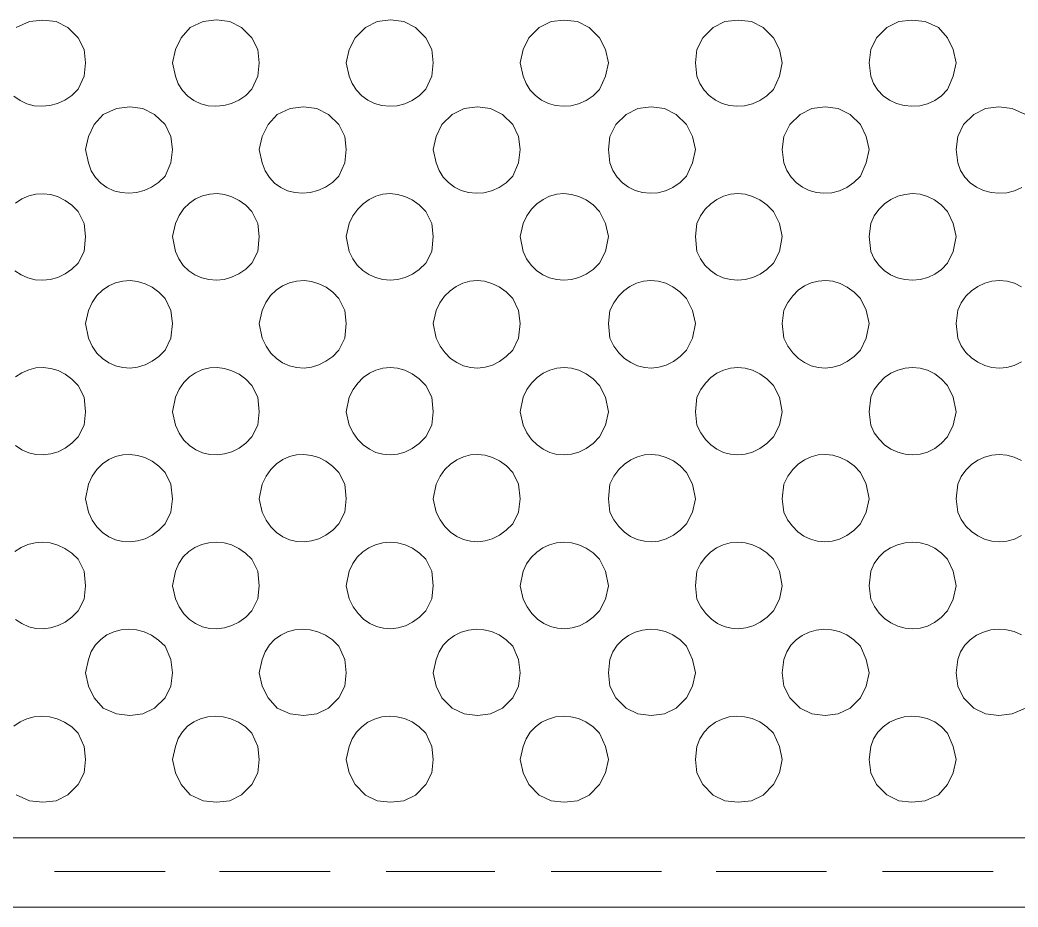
# Model space of a CAD drawing. Extents: x 0 to 248, y -13 to 228.
# Drawn here: x 93.49 to 110.93, y 25.66 to 41.17 of the extents above; entities that cross this region are included whole.
import ezdxf

# ---------------------------------------------------------------- set-up
doc = ezdxf.new("R2010")
doc.units = 0
doc.layers.add('GEOMETRY', color=7, linetype='Continuous')

msp = doc.modelspace()

# ---------------------------------------------------------------- linework, layer by layer
at = {"layer": 'GEOMETRY', "lineweight": 13}
for points in [[(93.382, 39.835), (93.49, 39.758), (93.61, 39.703), (93.739, 39.669), (93.873, 39.658), (94.008, 39.67), (94.143, 39.705), (94.272, 39.764), (94.394, 39.848), (94.504, 39.957), (94.608, 40.187), (94.633, 40.419), (94.633, 40.419), (94.608, 40.651), (94.504, 40.856), (94.324, 41.038), (94.118, 41.14), (93.887, 41.164), (93.655, 41.14), (93.423, 41.038)], [(111.062, 39.517), (110.832, 39.621), (110.6, 39.648), (110.368, 39.621), (110.162, 39.517), (109.982, 39.337), (109.879, 39.132), (109.852, 38.9), (109.879, 38.667), (109.93, 38.534), (110.004, 38.418), (110.098, 38.321), (110.209, 38.244), (110.332, 38.187), (110.463, 38.151), (110.599, 38.138), (110.736, 38.147), (110.87, 38.181), (110.998, 38.24)], [(93.398, 36.783), (93.507, 36.71), (93.627, 36.658), (93.754, 36.627), (93.885, 36.618), (94.018, 36.632), (94.149, 36.668), (94.276, 36.727), (94.395, 36.81), (94.504, 36.917), (94.608, 37.122), (94.633, 37.38), (94.633, 37.38), (94.608, 37.612), (94.504, 37.817), (94.396, 37.927), (94.279, 38.013), (94.155, 38.076), (94.026, 38.115), (93.895, 38.13), (93.766, 38.123), (93.64, 38.094), (93.521, 38.041), (93.411, 37.967)], [(110.996, 36.503), (110.871, 36.565), (110.742, 36.602), (110.61, 36.613), (110.479, 36.602), (110.352, 36.567), (110.232, 36.511), (110.122, 36.435), (110.024, 36.339), (109.942, 36.224), (109.879, 36.093), (109.852, 35.861), (109.879, 35.603), (109.942, 35.471), (110.024, 35.357), (110.122, 35.261), (110.232, 35.185), (110.352, 35.129), (110.478, 35.094), (110.609, 35.082), (110.74, 35.094), (110.869, 35.13), (110.994, 35.192)], [(93.411, 33.729), (93.521, 33.655), (93.64, 33.602), (93.766, 33.572), (93.895, 33.565), (94.026, 33.581), (94.155, 33.62), (94.279, 33.683), (94.396, 33.769), (94.504, 33.879), (94.608, 34.084), (94.633, 34.316), (94.633, 34.316), (94.608, 34.574), (94.504, 34.779), (94.396, 34.888), (94.279, 34.974), (94.155, 35.037), (94.026, 35.076), (93.895, 35.091), (93.766, 35.084), (93.64, 35.054), (93.521, 35.002), (93.411, 34.928)], [(110.994, 33.465), (110.869, 33.526), (110.739, 33.562), (110.607, 33.573), (110.476, 33.561), (110.349, 33.527), (110.229, 33.471), (110.12, 33.395), (110.022, 33.299), (109.941, 33.185), (109.879, 33.054), (109.852, 32.795), (109.879, 32.566), (109.941, 32.435), (110.023, 32.32), (110.12, 32.224), (110.23, 32.148), (110.35, 32.091), (110.477, 32.057), (110.608, 32.045), (110.74, 32.056), (110.87, 32.092), (110.995, 32.154)], [(93.412, 30.689), (93.522, 30.615), (93.64, 30.562), (93.765, 30.532), (93.894, 30.525), (94.024, 30.541), (94.153, 30.58), (94.277, 30.643), (94.395, 30.729), (94.504, 30.84), (94.608, 31.045), (94.633, 31.277), (94.633, 31.277), (94.608, 31.535), (94.504, 31.74), (94.394, 31.847), (94.275, 31.93), (94.148, 31.989), (94.017, 32.026), (93.884, 32.039), (93.753, 32.03), (93.626, 31.999), (93.507, 31.947), (93.399, 31.874)], [(110.997, 30.417), (110.869, 30.475), (110.735, 30.508), (110.597, 30.518), (110.461, 30.504), (110.329, 30.468), (110.206, 30.411), (110.096, 30.334), (110.002, 30.237), (109.928, 30.122), (109.879, 29.989), (109.852, 29.757), (109.879, 29.525), (109.982, 29.32), (110.162, 29.14), (110.368, 29.036), (110.6, 29.011), (110.832, 29.036), (111.062, 29.14)], [(93.423, 27.621), (93.655, 27.517), (93.887, 27.492), (94.118, 27.517), (94.324, 27.621), (94.504, 27.801), (94.608, 28.008), (94.633, 28.238), (94.633, 28.238), (94.608, 28.47), (94.504, 28.701), (94.392, 28.81), (94.269, 28.893), (94.139, 28.953), (94.005, 28.987), (93.869, 28.999), (93.736, 28.987), (93.608, 28.953), (93.489, 28.897), (93.382, 28.821)], [(39.599, 26.872), (130.223, 26.872)], [(94.091, 26.28), (96.024, 26.28)], [(96.977, 26.28), (98.908, 26.28)], [(99.887, 26.28), (101.791, 26.28)], [(102.771, 26.28), (104.702, 26.28)], [(105.656, 26.28), (107.587, 26.28)], [(108.566, 26.28), (110.497, 26.28)], [(38.363, 25.661), (131.433, 25.661)]]:
    msp.add_lwpolyline(points, dxfattribs=at)
for points in [[(97.672, 40.419), (97.647, 40.651), (97.543, 40.856), (97.363, 41.038), (97.157, 41.14), (96.925, 41.167), (96.693, 41.14), (96.461, 41.038), (96.307, 40.856), (96.204, 40.651), (96.152, 40.419), (96.204, 40.187), (96.255, 40.049), (96.329, 39.932), (96.421, 39.834), (96.529, 39.758), (96.65, 39.703), (96.779, 39.669), (96.913, 39.659), (97.049, 39.671), (97.183, 39.706), (97.313, 39.765), (97.434, 39.849), (97.543, 39.957), (97.647, 40.187), (97.672, 40.419)], [(100.711, 40.419), (100.685, 40.651), (100.582, 40.856), (100.402, 41.038), (100.195, 41.14), (99.964, 41.167), (99.732, 41.14), (99.526, 41.038), (99.346, 40.856), (99.243, 40.651), (99.191, 40.419), (99.243, 40.187), (99.295, 40.054), (99.37, 39.939), (99.462, 39.842), (99.569, 39.765), (99.687, 39.708), (99.815, 39.672), (99.947, 39.659), (100.082, 39.669), (100.216, 39.703), (100.346, 39.761), (100.469, 39.846), (100.582, 39.957), (100.685, 40.187), (100.711, 40.419)], [(103.775, 40.419), (103.723, 40.649), (103.621, 40.856), (103.44, 41.036), (103.235, 41.14), (103.003, 41.164), (102.771, 41.14), (102.565, 41.036), (102.384, 40.856), (102.282, 40.649), (102.23, 40.419), (102.282, 40.187), (102.335, 40.055), (102.408, 39.94), (102.499, 39.844), (102.606, 39.766), (102.724, 39.709), (102.85, 39.672), (102.983, 39.658), (103.117, 39.667), (103.252, 39.7), (103.383, 39.759), (103.507, 39.843), (103.621, 39.954), (103.723, 40.187), (103.775, 40.419)], [(106.814, 40.419), (106.762, 40.649), (106.659, 40.856), (106.478, 41.038), (106.273, 41.14), (106.041, 41.164), (105.808, 41.14), (105.603, 41.038), (105.422, 40.856), (105.321, 40.649), (105.294, 40.419), (105.321, 40.187), (105.373, 40.055), (105.446, 39.941), (105.537, 39.844), (105.643, 39.766), (105.761, 39.709), (105.888, 39.672), (106.02, 39.658), (106.155, 39.667), (106.29, 39.7), (106.421, 39.758), (106.545, 39.843), (106.659, 39.954), (106.762, 40.187), (106.814, 40.419)], [(109.853, 40.419), (109.801, 40.649), (109.699, 40.856), (109.543, 41.038), (109.312, 41.14), (109.08, 41.164), (108.848, 41.14), (108.642, 41.038), (108.461, 40.856), (108.359, 40.649), (108.333, 40.419), (108.359, 40.187), (108.409, 40.054), (108.482, 39.939), (108.576, 39.842), (108.687, 39.765), (108.81, 39.708), (108.941, 39.672), (109.078, 39.658), (109.216, 39.667), (109.351, 39.701), (109.479, 39.759), (109.596, 39.843), (109.699, 39.954), (109.801, 40.187), (109.853, 40.419)], [(96.153, 38.9), (96.126, 39.131), (96.024, 39.337), (95.842, 39.517), (95.637, 39.621), (95.406, 39.646), (95.174, 39.621), (94.942, 39.517), (94.787, 39.337), (94.683, 39.131), (94.632, 38.9), (94.683, 38.667), (94.734, 38.53), (94.808, 38.413), (94.9, 38.315), (95.007, 38.239), (95.126, 38.183), (95.255, 38.149), (95.388, 38.138), (95.524, 38.149), (95.659, 38.184), (95.789, 38.243), (95.912, 38.326), (96.024, 38.435), (96.126, 38.667), (96.153, 38.9)], [(99.191, 38.9), (99.165, 39.131), (99.061, 39.337), (98.881, 39.517), (98.675, 39.621), (98.445, 39.646), (98.212, 39.621), (97.981, 39.517), (97.826, 39.337), (97.723, 39.131), (97.671, 38.9), (97.723, 38.667), (97.774, 38.53), (97.847, 38.413), (97.938, 38.316), (98.046, 38.239), (98.165, 38.183), (98.293, 38.149), (98.427, 38.138), (98.563, 38.149), (98.697, 38.184), (98.828, 38.243), (98.95, 38.326), (99.061, 38.435), (99.165, 38.667), (99.191, 38.9)], [(102.23, 38.9), (102.204, 39.132), (102.101, 39.337), (101.92, 39.517), (101.714, 39.621), (101.483, 39.646), (101.251, 39.621), (101.045, 39.517), (100.865, 39.337), (100.761, 39.132), (100.71, 38.9), (100.761, 38.668), (100.814, 38.536), (100.887, 38.421), (100.979, 38.324), (101.085, 38.247), (101.203, 38.189), (101.33, 38.153), (101.462, 38.139), (101.597, 38.148), (101.731, 38.181), (101.862, 38.239), (101.986, 38.323), (102.101, 38.435), (102.204, 38.668), (102.23, 38.9)], [(105.295, 38.9), (105.243, 39.132), (105.14, 39.337), (104.96, 39.517), (104.754, 39.621), (104.523, 39.646), (104.291, 39.621), (104.084, 39.517), (103.904, 39.337), (103.801, 39.132), (103.775, 38.9), (103.801, 38.667), (103.854, 38.535), (103.928, 38.42), (104.02, 38.323), (104.126, 38.245), (104.244, 38.188), (104.371, 38.152), (104.503, 38.138), (104.638, 38.147), (104.772, 38.181), (104.902, 38.239), (105.026, 38.324), (105.14, 38.437), (105.243, 38.667), (105.295, 38.9)], [(108.334, 38.9), (108.282, 39.132), (108.179, 39.337), (107.999, 39.517), (107.792, 39.621), (107.561, 39.646), (107.329, 39.621), (107.123, 39.517), (106.943, 39.337), (106.84, 39.132), (106.814, 38.9), (106.84, 38.667), (106.893, 38.534), (106.968, 38.42), (107.059, 38.323), (107.166, 38.245), (107.284, 38.188), (107.41, 38.152), (107.542, 38.138), (107.677, 38.147), (107.811, 38.181), (107.941, 38.24), (108.065, 38.325), (108.179, 38.437), (108.282, 38.667), (108.334, 38.9)], [(97.672, 37.38), (97.647, 37.612), (97.543, 37.817), (97.435, 37.927), (97.318, 38.013), (97.194, 38.076), (97.065, 38.115), (96.934, 38.131), (96.804, 38.124), (96.679, 38.094), (96.559, 38.042), (96.45, 37.967), (96.352, 37.871), (96.269, 37.752), (96.204, 37.612), (96.152, 37.38), (96.204, 37.122), (96.263, 36.989), (96.341, 36.876), (96.437, 36.783), (96.546, 36.71), (96.665, 36.658), (96.792, 36.628), (96.924, 36.619), (97.057, 36.633), (97.188, 36.669), (97.315, 36.728), (97.434, 36.811), (97.543, 36.917), (97.647, 37.122), (97.672, 37.38)], [(100.711, 37.38), (100.685, 37.612), (100.582, 37.819), (100.466, 37.934), (100.343, 38.021), (100.216, 38.083), (100.087, 38.119), (99.958, 38.131), (99.831, 38.12), (99.708, 38.086), (99.593, 38.031), (99.486, 37.955), (99.391, 37.859), (99.309, 37.744), (99.243, 37.612), (99.191, 37.38), (99.243, 37.122), (99.305, 36.994), (99.384, 36.883), (99.479, 36.79), (99.586, 36.716), (99.704, 36.663), (99.828, 36.63), (99.957, 36.619), (100.088, 36.63), (100.219, 36.665), (100.347, 36.724), (100.468, 36.808), (100.582, 36.917), (100.685, 37.122), (100.711, 37.38)], [(103.775, 37.38), (103.723, 37.61), (103.621, 37.817), (103.505, 37.933), (103.383, 38.021), (103.255, 38.083), (103.126, 38.119), (102.997, 38.132), (102.87, 38.12), (102.747, 38.086), (102.632, 38.03), (102.525, 37.954), (102.43, 37.858), (102.348, 37.743), (102.282, 37.61), (102.23, 37.38), (102.282, 37.122), (102.344, 36.993), (102.424, 36.882), (102.519, 36.789), (102.627, 36.715), (102.744, 36.661), (102.868, 36.628), (102.997, 36.617), (103.129, 36.628), (103.259, 36.663), (103.386, 36.723), (103.508, 36.807), (103.621, 36.917), (103.723, 37.122), (103.775, 37.38)], [(106.814, 37.38), (106.762, 37.61), (106.659, 37.817), (106.544, 37.933), (106.421, 38.021), (106.294, 38.083), (106.165, 38.12), (106.035, 38.132), (105.908, 38.12), (105.785, 38.086), (105.67, 38.03), (105.563, 37.954), (105.468, 37.858), (105.386, 37.743), (105.321, 37.61), (105.294, 37.38), (105.321, 37.122), (105.382, 36.993), (105.462, 36.882), (105.556, 36.789), (105.664, 36.715), (105.781, 36.661), (105.906, 36.628), (106.035, 36.617), (106.166, 36.628), (106.297, 36.663), (106.425, 36.722), (106.546, 36.807), (106.659, 36.917), (106.762, 37.122), (106.814, 37.38)], [(109.853, 37.38), (109.801, 37.61), (109.699, 37.817), (109.593, 37.933), (109.476, 38.022), (109.351, 38.083), (109.221, 38.12), (109.089, 38.131), (108.958, 38.119), (108.831, 38.085), (108.71, 38.029), (108.6, 37.952), (108.503, 37.856), (108.421, 37.742), (108.359, 37.61), (108.333, 37.38), (108.359, 37.122), (108.418, 36.993), (108.498, 36.881), (108.595, 36.788), (108.707, 36.715), (108.829, 36.661), (108.958, 36.628), (109.092, 36.617), (109.226, 36.629), (109.357, 36.664), (109.482, 36.723), (109.597, 36.807), (109.699, 36.917), (109.801, 37.122), (109.853, 37.38)], [(96.153, 35.861), (96.126, 36.09), (96.024, 36.298), (95.917, 36.408), (95.799, 36.494), (95.675, 36.557), (95.545, 36.596), (95.414, 36.611), (95.285, 36.604), (95.158, 36.574), (95.039, 36.522), (94.929, 36.447), (94.831, 36.349), (94.748, 36.23), (94.683, 36.09), (94.632, 35.861), (94.683, 35.603), (94.749, 35.463), (94.832, 35.344), (94.93, 35.247), (95.04, 35.173), (95.159, 35.12), (95.285, 35.09), (95.414, 35.083), (95.545, 35.099), (95.674, 35.138), (95.798, 35.201), (95.916, 35.287), (96.024, 35.398), (96.126, 35.603), (96.153, 35.861)], [(99.191, 35.861), (99.165, 36.09), (99.061, 36.298), (98.955, 36.408), (98.838, 36.494), (98.714, 36.556), (98.584, 36.595), (98.453, 36.611), (98.323, 36.604), (98.197, 36.574), (98.078, 36.521), (97.968, 36.446), (97.87, 36.349), (97.788, 36.23), (97.723, 36.09), (97.671, 35.861), (97.723, 35.603), (97.789, 35.463), (97.872, 35.344), (97.97, 35.247), (98.079, 35.173), (98.198, 35.12), (98.324, 35.09), (98.453, 35.083), (98.584, 35.099), (98.712, 35.138), (98.837, 35.201), (98.954, 35.287), (99.061, 35.398), (99.165, 35.603), (99.191, 35.861)], [(102.23, 35.861), (102.204, 36.091), (102.101, 36.298), (101.986, 36.413), (101.864, 36.501), (101.737, 36.563), (101.608, 36.6), (101.479, 36.612), (101.352, 36.601), (101.229, 36.567), (101.113, 36.511), (101.006, 36.435), (100.91, 36.338), (100.828, 36.223), (100.761, 36.091), (100.71, 35.861), (100.761, 35.603), (100.832, 35.466), (100.918, 35.349), (101.016, 35.252), (101.124, 35.177), (101.241, 35.124), (101.364, 35.092), (101.49, 35.083), (101.618, 35.098), (101.745, 35.136), (101.87, 35.198), (101.989, 35.285), (102.101, 35.398), (102.204, 35.603), (102.23, 35.861)], [(105.295, 35.861), (105.243, 36.091), (105.14, 36.298), (105.025, 36.413), (104.902, 36.502), (104.776, 36.564), (104.646, 36.6), (104.517, 36.612), (104.39, 36.601), (104.267, 36.567), (104.151, 36.511), (104.044, 36.435), (103.949, 36.338), (103.867, 36.223), (103.801, 36.091), (103.775, 35.861), (103.801, 35.603), (103.871, 35.466), (103.957, 35.349), (104.055, 35.252), (104.163, 35.177), (104.28, 35.123), (104.403, 35.092), (104.53, 35.083), (104.658, 35.097), (104.785, 35.135), (104.909, 35.198), (105.028, 35.285), (105.14, 35.398), (105.243, 35.603), (105.295, 35.861)], [(108.334, 35.861), (108.282, 36.093), (108.179, 36.298), (108.067, 36.411), (107.947, 36.498), (107.823, 36.561), (107.695, 36.599), (107.567, 36.613), (107.441, 36.604), (107.318, 36.572), (107.201, 36.518), (107.093, 36.443), (106.995, 36.346), (106.91, 36.229), (106.84, 36.093), (106.814, 35.861), (106.84, 35.603), (106.91, 35.466), (106.996, 35.349), (107.094, 35.252), (107.202, 35.177), (107.319, 35.123), (107.442, 35.092), (107.568, 35.083), (107.696, 35.097), (107.823, 35.135), (107.948, 35.198), (108.067, 35.285), (108.179, 35.398), (108.282, 35.603), (108.334, 35.861)], [(97.672, 34.316), (97.647, 34.574), (97.543, 34.779), (97.435, 34.888), (97.318, 34.974), (97.194, 35.036), (97.065, 35.075), (96.934, 35.091), (96.804, 35.084), (96.679, 35.055), (96.559, 35.002), (96.45, 34.928), (96.352, 34.832), (96.269, 34.713), (96.204, 34.574), (96.152, 34.316), (96.204, 34.084), (96.269, 33.944), (96.352, 33.825), (96.45, 33.729), (96.56, 33.654), (96.679, 33.602), (96.805, 33.572), (96.934, 33.565), (97.065, 33.581), (97.194, 33.62), (97.318, 33.683), (97.435, 33.769), (97.543, 33.879), (97.647, 34.084), (97.672, 34.316)], [(100.711, 34.316), (100.685, 34.574), (100.582, 34.779), (100.466, 34.894), (100.344, 34.982), (100.218, 35.044), (100.089, 35.08), (99.96, 35.093), (99.833, 35.082), (99.711, 35.048), (99.595, 34.993), (99.488, 34.917), (99.392, 34.821), (99.31, 34.706), (99.243, 34.574), (99.191, 34.316), (99.243, 34.084), (99.31, 33.951), (99.392, 33.836), (99.488, 33.74), (99.595, 33.664), (99.711, 33.609), (99.833, 33.575), (99.96, 33.564), (100.089, 33.577), (100.218, 33.613), (100.344, 33.675), (100.466, 33.764), (100.582, 33.879), (100.685, 34.084), (100.711, 34.316)], [(103.775, 34.316), (103.723, 34.574), (103.621, 34.779), (103.505, 34.894), (103.383, 34.982), (103.256, 35.044), (103.127, 35.08), (102.998, 35.092), (102.871, 35.081), (102.749, 35.047), (102.633, 34.992), (102.527, 34.916), (102.431, 34.821), (102.349, 34.706), (102.282, 34.574), (102.23, 34.316), (102.282, 34.084), (102.349, 33.95), (102.431, 33.835), (102.527, 33.739), (102.634, 33.663), (102.75, 33.608), (102.873, 33.574), (103, 33.563), (103.129, 33.575), (103.258, 33.612), (103.385, 33.675), (103.507, 33.763), (103.621, 33.879), (103.723, 34.084), (103.775, 34.316)], [(106.814, 34.316), (106.762, 34.574), (106.659, 34.779), (106.544, 34.894), (106.421, 34.982), (106.295, 35.044), (106.166, 35.08), (106.036, 35.092), (105.909, 35.081), (105.787, 35.047), (105.671, 34.992), (105.565, 34.916), (105.469, 34.82), (105.387, 34.706), (105.321, 34.574), (105.294, 34.316), (105.321, 34.084), (105.388, 33.951), (105.47, 33.836), (105.565, 33.74), (105.672, 33.664), (105.788, 33.609), (105.91, 33.575), (106.037, 33.563), (106.166, 33.576), (106.294, 33.612), (106.421, 33.674), (106.544, 33.763), (106.659, 33.879), (106.762, 34.084), (106.814, 34.316)], [(109.853, 34.316), (109.801, 34.574), (109.699, 34.779), (109.593, 34.894), (109.477, 34.983), (109.352, 35.044), (109.222, 35.08), (109.09, 35.092), (108.959, 35.08), (108.832, 35.046), (108.712, 34.991), (108.602, 34.915), (108.504, 34.819), (108.422, 34.705), (108.359, 34.574), (108.333, 34.316), (108.359, 34.084), (108.422, 33.952), (108.504, 33.838), (108.602, 33.742), (108.712, 33.666), (108.832, 33.61), (108.959, 33.576), (109.09, 33.564), (109.222, 33.576), (109.352, 33.613), (109.477, 33.674), (109.593, 33.763), (109.699, 33.879), (109.801, 34.084), (109.853, 34.316)], [(96.153, 32.795), (96.126, 33.054), (96.024, 33.258), (95.915, 33.369), (95.798, 33.455), (95.673, 33.518), (95.544, 33.557), (95.414, 33.573), (95.285, 33.566), (95.16, 33.536), (95.041, 33.484), (94.931, 33.409), (94.833, 33.312), (94.75, 33.194), (94.683, 33.054), (94.632, 32.795), (94.683, 32.564), (94.749, 32.424), (94.833, 32.305), (94.931, 32.208), (95.041, 32.134), (95.16, 32.081), (95.286, 32.051), (95.415, 32.044), (95.545, 32.06), (95.674, 32.099), (95.799, 32.162), (95.916, 32.248), (96.024, 32.358), (96.126, 32.564), (96.153, 32.795)], [(99.191, 32.795), (99.165, 33.054), (99.061, 33.258), (98.953, 33.369), (98.836, 33.455), (98.711, 33.518), (98.583, 33.557), (98.452, 33.573), (98.323, 33.566), (98.198, 33.536), (98.08, 33.484), (97.97, 33.409), (97.872, 33.312), (97.789, 33.194), (97.723, 33.054), (97.671, 32.795), (97.723, 32.564), (97.789, 32.424), (97.872, 32.305), (97.97, 32.208), (98.08, 32.134), (98.199, 32.081), (98.324, 32.051), (98.454, 32.044), (98.584, 32.06), (98.713, 32.099), (98.837, 32.162), (98.954, 32.248), (99.061, 32.358), (99.165, 32.564), (99.191, 32.795)], [(102.23, 32.796), (102.204, 33.054), (102.101, 33.259), (101.99, 33.372), (101.871, 33.459), (101.746, 33.521), (101.619, 33.56), (101.491, 33.574), (101.364, 33.565), (101.241, 33.533), (101.124, 33.48), (101.015, 33.404), (100.917, 33.308), (100.832, 33.191), (100.761, 33.054), (100.71, 32.796), (100.761, 32.564), (100.831, 32.428), (100.917, 32.311), (101.014, 32.215), (101.123, 32.14), (101.239, 32.086), (101.362, 32.055), (101.489, 32.046), (101.617, 32.06), (101.744, 32.098), (101.869, 32.16), (101.989, 32.247), (102.101, 32.359), (102.204, 32.564), (102.23, 32.796)], [(105.295, 32.796), (105.243, 33.054), (105.14, 33.259), (105.028, 33.372), (104.91, 33.459), (104.785, 33.521), (104.658, 33.559), (104.53, 33.574), (104.403, 33.565), (104.28, 33.533), (104.163, 33.479), (104.054, 33.404), (103.956, 33.308), (103.871, 33.191), (103.801, 33.054), (103.775, 32.796), (103.801, 32.564), (103.871, 32.428), (103.956, 32.311), (104.054, 32.215), (104.162, 32.14), (104.279, 32.086), (104.402, 32.054), (104.528, 32.045), (104.657, 32.059), (104.784, 32.097), (104.909, 32.16), (105.028, 32.247), (105.14, 32.359), (105.243, 32.564), (105.295, 32.796)], [(108.334, 32.796), (108.282, 33.054), (108.179, 33.259), (108.067, 33.372), (107.948, 33.459), (107.824, 33.521), (107.696, 33.56), (107.568, 33.574), (107.442, 33.565), (107.319, 33.533), (107.202, 33.48), (107.093, 33.404), (106.995, 33.308), (106.91, 33.191), (106.84, 33.054), (106.814, 32.796), (106.84, 32.564), (106.907, 32.431), (106.99, 32.317), (107.085, 32.221), (107.192, 32.145), (107.308, 32.09), (107.43, 32.056), (107.557, 32.045), (107.686, 32.057), (107.814, 32.094), (107.941, 32.156), (108.063, 32.244), (108.179, 32.359), (108.282, 32.564), (108.334, 32.796)], [(97.672, 31.277), (97.647, 31.535), (97.543, 31.74), (97.433, 31.847), (97.314, 31.93), (97.187, 31.99), (97.056, 32.026), (96.924, 32.039), (96.792, 32.03), (96.666, 32), (96.547, 31.948), (96.438, 31.875), (96.343, 31.781), (96.263, 31.668), (96.204, 31.535), (96.152, 31.277), (96.204, 31.047), (96.269, 30.906), (96.352, 30.787), (96.45, 30.69), (96.559, 30.615), (96.678, 30.562), (96.803, 30.532), (96.932, 30.525), (97.063, 30.541), (97.192, 30.58), (97.316, 30.643), (97.434, 30.729), (97.543, 30.84), (97.647, 31.047), (97.672, 31.277)], [(100.711, 31.277), (100.685, 31.535), (100.582, 31.74), (100.469, 31.849), (100.348, 31.933), (100.221, 31.992), (100.09, 32.027), (99.959, 32.039), (99.83, 32.028), (99.705, 31.995), (99.588, 31.942), (99.48, 31.868), (99.385, 31.775), (99.305, 31.664), (99.243, 31.535), (99.191, 31.277), (99.243, 31.047), (99.312, 30.91), (99.397, 30.793), (99.495, 30.696), (99.604, 30.62), (99.72, 30.567), (99.843, 30.535), (99.97, 30.526), (100.098, 30.54), (100.226, 30.578), (100.35, 30.64), (100.47, 30.727), (100.582, 30.84), (100.685, 31.047), (100.711, 31.277)], [(103.775, 31.277), (103.723, 31.535), (103.621, 31.74), (103.506, 31.85), (103.384, 31.934), (103.256, 31.993), (103.126, 32.028), (102.996, 32.039), (102.867, 32.028), (102.744, 31.995), (102.627, 31.941), (102.52, 31.867), (102.425, 31.774), (102.345, 31.663), (102.282, 31.535), (102.23, 31.277), (102.282, 31.045), (102.352, 30.908), (102.437, 30.791), (102.535, 30.695), (102.643, 30.619), (102.76, 30.566), (102.883, 30.534), (103.01, 30.525), (103.139, 30.539), (103.266, 30.577), (103.391, 30.64), (103.51, 30.727), (103.621, 30.84), (103.723, 31.045), (103.775, 31.277)], [(106.814, 31.277), (106.762, 31.535), (106.659, 31.74), (106.545, 31.85), (106.423, 31.934), (106.295, 31.993), (106.164, 32.028), (106.034, 32.039), (105.905, 32.027), (105.781, 31.994), (105.664, 31.94), (105.558, 31.867), (105.463, 31.774), (105.383, 31.663), (105.321, 31.535), (105.294, 31.277), (105.321, 31.045), (105.391, 30.908), (105.476, 30.791), (105.574, 30.695), (105.682, 30.62), (105.799, 30.566), (105.922, 30.534), (106.048, 30.525), (106.176, 30.54), (106.304, 30.578), (106.428, 30.64), (106.547, 30.727), (106.659, 30.84), (106.762, 31.045), (106.814, 31.277)], [(109.853, 31.277), (109.801, 31.535), (109.699, 31.74), (109.597, 31.849), (109.482, 31.933), (109.358, 31.992), (109.226, 32.027), (109.093, 32.039), (108.959, 32.028), (108.83, 31.995), (108.707, 31.942), (108.596, 31.868), (108.498, 31.775), (108.418, 31.664), (108.359, 31.535), (108.333, 31.277), (108.359, 31.045), (108.423, 30.913), (108.505, 30.799), (108.602, 30.703), (108.712, 30.627), (108.832, 30.571), (108.959, 30.536), (109.089, 30.524), (109.221, 30.536), (109.351, 30.572), (109.476, 30.634), (109.593, 30.723), (109.699, 30.84), (109.801, 31.045), (109.853, 31.277)], [(96.153, 29.756), (96.126, 29.989), (96.024, 30.22), (95.912, 30.329), (95.789, 30.413), (95.659, 30.472), (95.525, 30.507), (95.389, 30.518), (95.256, 30.507), (95.128, 30.473), (95.008, 30.417), (94.901, 30.34), (94.809, 30.243), (94.735, 30.126), (94.683, 29.989), (94.632, 29.756), (94.683, 29.525), (94.787, 29.319), (94.942, 29.14), (95.174, 29.036), (95.406, 29.011), (95.637, 29.036), (95.842, 29.14), (96.024, 29.319), (96.126, 29.525), (96.153, 29.756)], [(99.191, 29.756), (99.165, 29.989), (99.061, 30.222), (98.949, 30.331), (98.826, 30.414), (98.696, 30.472), (98.561, 30.507), (98.425, 30.518), (98.292, 30.506), (98.164, 30.472), (98.045, 30.416), (97.938, 30.339), (97.847, 30.242), (97.774, 30.125), (97.723, 29.989), (97.671, 29.756), (97.723, 29.525), (97.826, 29.319), (97.981, 29.14), (98.212, 29.036), (98.445, 29.01), (98.675, 29.036), (98.881, 29.14), (99.061, 29.319), (99.165, 29.525), (99.191, 29.756)], [(102.23, 29.757), (102.204, 29.989), (102.101, 30.222), (101.987, 30.333), (101.863, 30.417), (101.732, 30.476), (101.598, 30.509), (101.462, 30.518), (101.33, 30.503), (101.203, 30.467), (101.085, 30.41), (100.978, 30.332), (100.887, 30.236), (100.814, 30.121), (100.761, 29.989), (100.71, 29.757), (100.761, 29.525), (100.865, 29.32), (101.045, 29.14), (101.251, 29.036), (101.483, 29.011), (101.714, 29.036), (101.92, 29.14), (102.101, 29.32), (102.204, 29.525), (102.23, 29.757)], [(105.295, 29.757), (105.243, 29.989), (105.14, 30.222), (105.026, 30.333), (104.902, 30.417), (104.771, 30.476), (104.637, 30.509), (104.502, 30.518), (104.369, 30.503), (104.242, 30.467), (104.124, 30.41), (104.018, 30.332), (103.926, 30.236), (103.853, 30.121), (103.801, 29.989), (103.775, 29.757), (103.801, 29.525), (103.904, 29.32), (104.084, 29.14), (104.291, 29.036), (104.523, 29.011), (104.754, 29.036), (104.96, 29.14), (105.14, 29.32), (105.243, 29.525), (105.295, 29.757)], [(108.334, 29.757), (108.282, 29.989), (108.179, 30.222), (108.065, 30.333), (107.941, 30.417), (107.81, 30.475), (107.676, 30.508), (107.541, 30.517), (107.408, 30.503), (107.281, 30.467), (107.163, 30.41), (107.057, 30.333), (106.965, 30.236), (106.892, 30.121), (106.84, 29.989), (106.814, 29.757), (106.84, 29.525), (106.943, 29.32), (107.123, 29.14), (107.329, 29.036), (107.561, 29.011), (107.792, 29.036), (107.999, 29.14), (108.179, 29.32), (108.282, 29.525), (108.334, 29.757)], [(97.672, 28.238), (97.647, 28.47), (97.543, 28.703), (97.43, 28.811), (97.307, 28.894), (97.176, 28.953), (97.042, 28.988), (96.906, 28.999), (96.773, 28.987), (96.645, 28.953), (96.526, 28.897), (96.419, 28.821), (96.328, 28.723), (96.255, 28.606), (96.204, 28.47), (96.152, 28.238), (96.204, 28.008), (96.307, 27.801), (96.461, 27.621), (96.693, 27.517), (96.925, 27.492), (97.157, 27.517), (97.363, 27.621), (97.543, 27.801), (97.647, 28.008), (97.672, 28.238)], [(100.711, 28.238), (100.685, 28.47), (100.582, 28.701), (100.466, 28.813), (100.342, 28.897), (100.211, 28.956), (100.077, 28.989), (99.943, 28.998), (99.811, 28.984), (99.685, 28.948), (99.567, 28.89), (99.461, 28.813), (99.37, 28.716), (99.296, 28.601), (99.243, 28.47), (99.191, 28.238), (99.243, 28.006), (99.346, 27.801), (99.526, 27.619), (99.732, 27.517), (99.964, 27.492), (100.196, 27.517), (100.402, 27.619), (100.582, 27.801), (100.685, 28.006), (100.711, 28.238)], [(103.775, 28.238), (103.723, 28.47), (103.621, 28.701), (103.505, 28.813), (103.381, 28.897), (103.25, 28.956), (103.115, 28.989), (102.981, 28.998), (102.85, 28.984), (102.724, 28.948), (102.606, 28.89), (102.501, 28.813), (102.409, 28.716), (102.336, 28.601), (102.282, 28.47), (102.23, 28.238), (102.282, 28.006), (102.384, 27.801), (102.565, 27.619), (102.771, 27.517), (103.003, 27.492), (103.235, 27.517), (103.44, 27.619), (103.621, 27.801), (103.723, 28.006), (103.775, 28.238)], [(106.814, 28.238), (106.762, 28.47), (106.659, 28.701), (106.544, 28.813), (106.419, 28.898), (106.288, 28.956), (106.154, 28.989), (106.019, 28.998), (105.887, 28.984), (105.761, 28.947), (105.644, 28.89), (105.538, 28.812), (105.447, 28.716), (105.374, 28.601), (105.321, 28.47), (105.294, 28.238), (105.321, 28.006), (105.422, 27.801), (105.603, 27.619), (105.808, 27.517), (106.041, 27.492), (106.273, 27.517), (106.478, 27.619), (106.659, 27.801), (106.762, 28.006), (106.814, 28.238)], [(109.853, 28.238), (109.801, 28.47), (109.699, 28.701), (109.595, 28.812), (109.477, 28.897), (109.348, 28.955), (109.214, 28.988), (109.077, 28.998), (108.941, 28.984), (108.81, 28.948), (108.687, 28.89), (108.577, 28.813), (108.483, 28.716), (108.41, 28.602), (108.359, 28.47), (108.333, 28.238), (108.359, 28.006), (108.461, 27.801), (108.642, 27.621), (108.848, 27.517), (109.08, 27.492), (109.312, 27.517), (109.543, 27.621), (109.699, 27.801), (109.801, 28.006), (109.853, 28.238)]]:
    msp.add_lwpolyline(points, close=True, dxfattribs=at)

doc.saveas('drawing.dxf')
